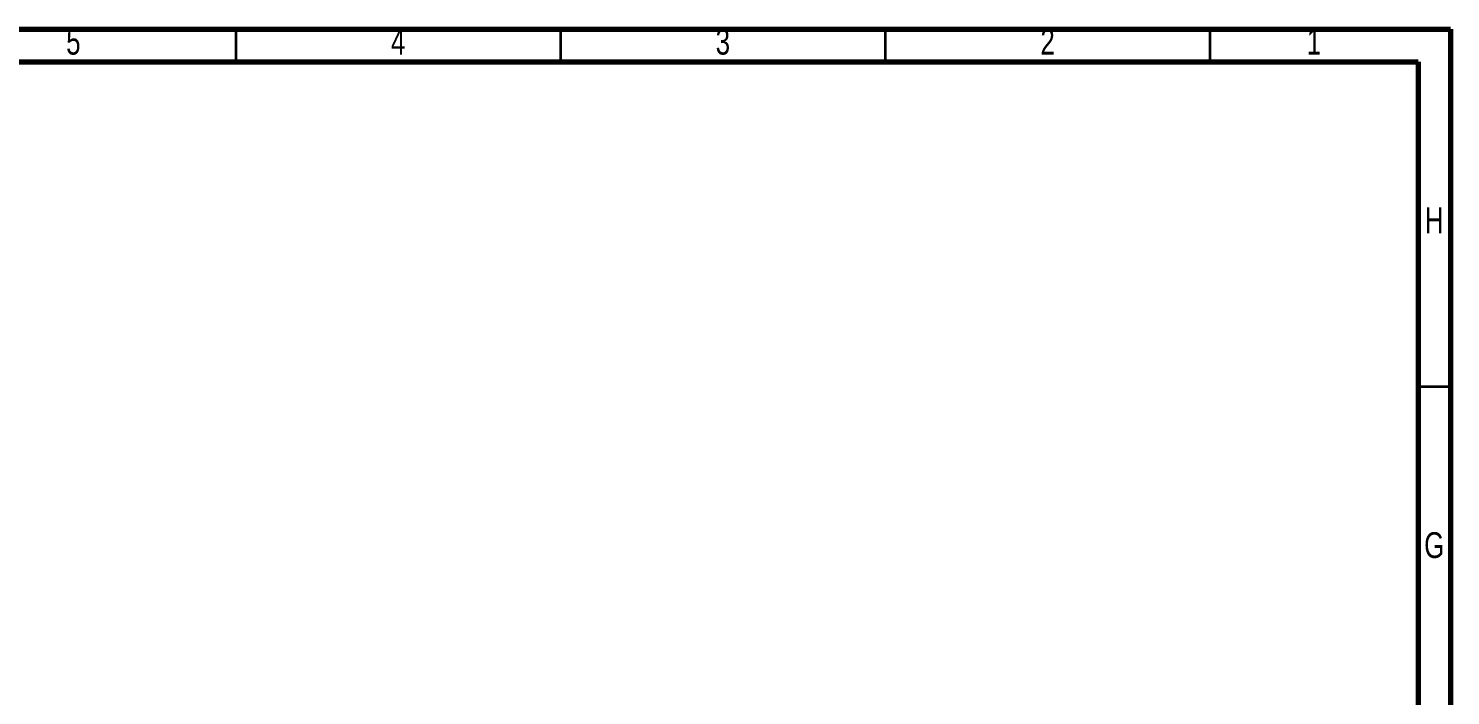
# Model space of a CAD drawing. Header units: millimetres. Extents: x 0 to 589, y 0 to 415.
# Drawn here: x 370 to 589, y 312.4 to 415.1 of the extents above; entities that cross this region are included whole.
import ezdxf

# ---------------------------------------------------------------- set-up
doc = ezdxf.new("R2010")
doc.units = ezdxf.units.MM
doc.styles.add('SLDTEXTSTYLE1', font='TXT', dxfattribs={"width": 0.75})

msp = doc.modelspace()

# ---------------------------------------------------------------- linework, layer by layer
at = {"color": 7, "linetype": 'Continuous', "lineweight": 70}
for p, q in [((15, 415), (589, 415)), ((589, 415), (589, 5)), ((20, 410), (584, 410)), ((584, 410), (584, 10))]:
    msp.add_line(p, q, dxfattribs=at)
at = {"color": 9, "linetype": 'Continuous', "lineweight": 35}
for p, q in [((402, 410), (402, 415)), ((452, 410), (452, 415)), ((502, 410), (502, 415)), ((552, 410), (552, 415)), ((584, 360), (589, 360))]:
    msp.add_line(p, q, dxfattribs=at)

# ---------------------------------------------------------------- texts
at = {"color": 7, "linetype": 'Continuous', "lineweight": 0, "char_height": 3.9688, "attachment_point": 2, "style": 'SLDTEXTSTYLE1'}
for s, insert in [('5', (376.96, 415.0602)), ('4', (426.96, 415.0602)), ('3', (476.96, 415.0602)), ('2', (526.96, 415.0602)), ('1', (567.96, 415.0602)), ('H', (586.4904, 387.5602)), ('G', (586.4867, 337.5602))]:
    msp.add_mtext(s, dxfattribs=dict(at, insert=insert))

doc.saveas('drawing.dxf')
